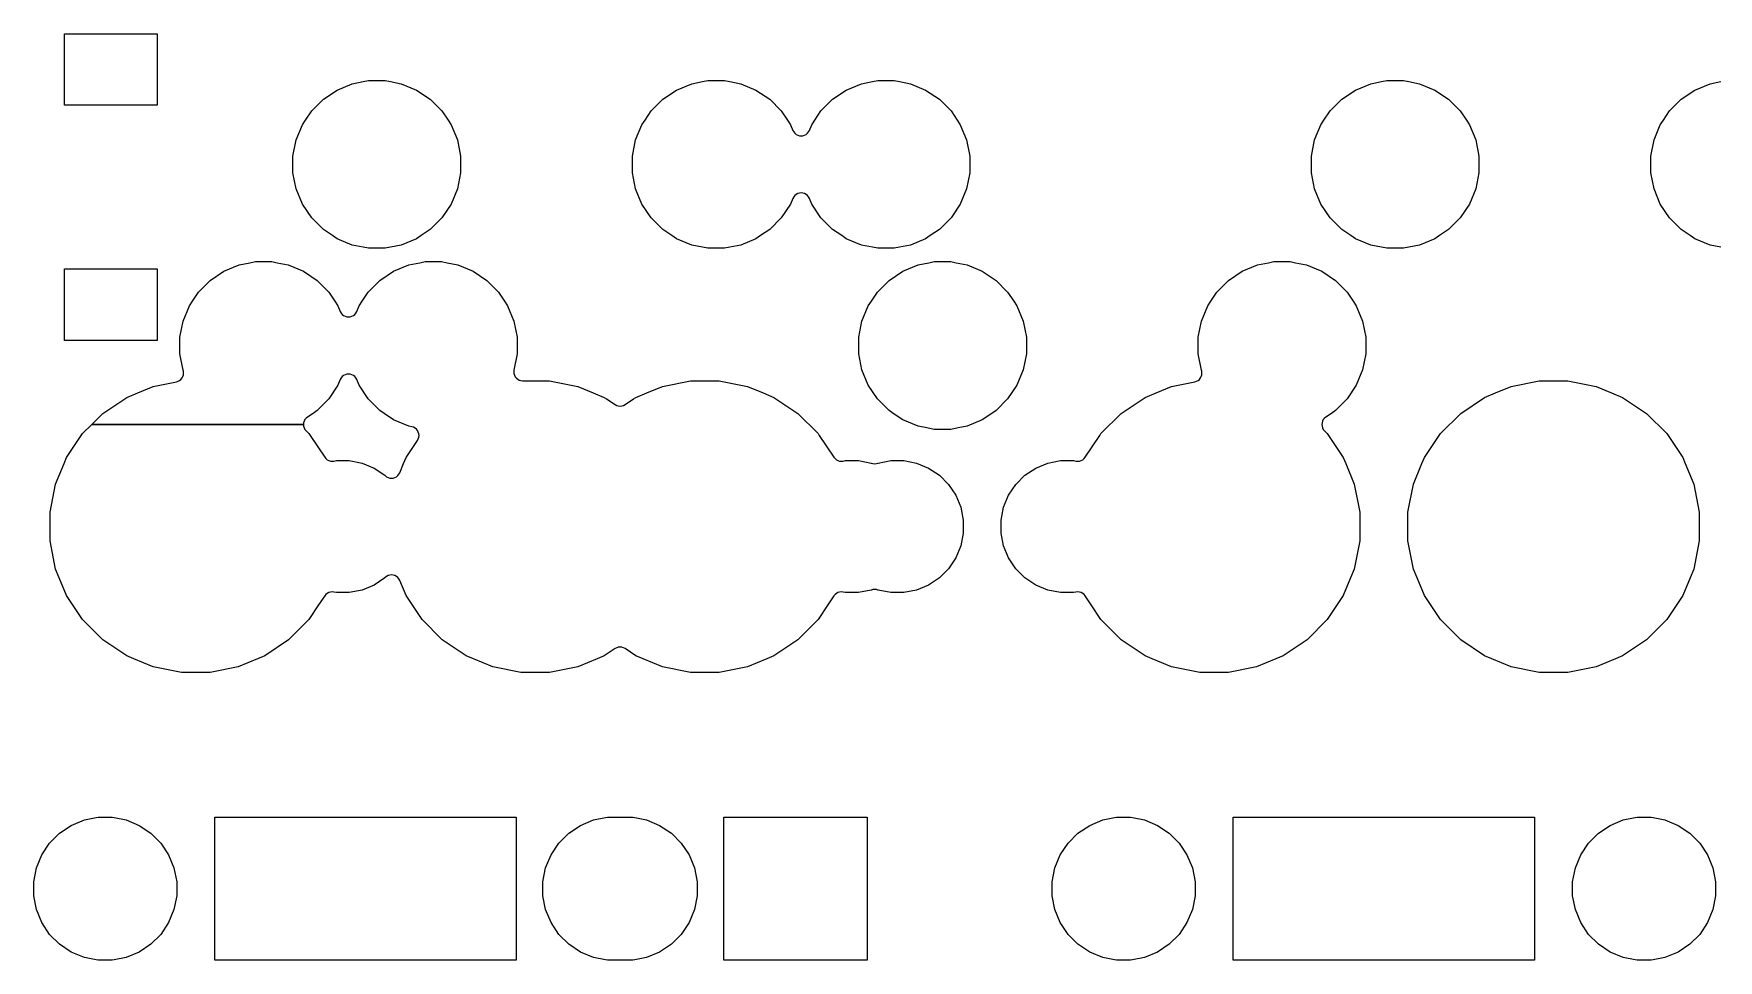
# Model space of a CAD drawing. Extents: x -9 to 373, y -109 to 9.
# Drawn here: x 288.24 to 311.87, y -106.1 to -93.1 of the extents above; entities that cross this region are included whole.
import ezdxf

# ---------------------------------------------------------------- set-up
doc = ezdxf.new("R2010")
doc.units = 0
doc.layers.add('BLACK', color=7, linetype='CONTINUOUS')

msp = doc.modelspace()

# ---------------------------------------------------------------- linework, layer by layer
at = {"layer": 'BLACK', "linetype": 'CONTINUOUS'}
for p, q in [((288.671, -94.101), (288.671, -93.099)), ((288.671, -93.099), (289.973, -93.099)), ((289.973, -93.099), (289.973, -94.101)), ((292.495, -93.8903), (292.709, -93.8017)), ((292.709, -93.8017), (292.861, -93.7716)), ((292.861, -93.7716), (292.937, -93.7565)), ((292.937, -93.7565), (293.168, -93.7565)), ((293.168, -93.7565), (293.244, -93.7716)), ((293.244, -93.7716), (293.396, -93.8017)), ((293.396, -93.8017), (293.61, -93.8903)), ((297.258, -93.8903), (297.472, -93.8017)), ((297.472, -93.8017), (297.623, -93.7716)), ((297.623, -93.7716), (297.699, -93.7565)), ((297.699, -93.7565), (297.931, -93.7565)), ((297.931, -93.7565), (298.007, -93.7716)), ((298.007, -93.7716), (298.158, -93.8017)), ((298.158, -93.8017), (298.372, -93.8903)), ((299.639, -93.8903), (299.853, -93.8017)), ((299.853, -93.8017), (300.005, -93.7716)), ((300.005, -93.7716), (300.08, -93.7565)), ((300.08, -93.7565), (300.312, -93.7565)), ((300.312, -93.7565), (300.388, -93.7716)), ((300.388, -93.7716), (300.539, -93.8017)), ((300.539, -93.8017), (300.753, -93.8903)), ((306.783, -93.8903), (306.997, -93.8017)), ((306.997, -93.8017), (307.148, -93.7716)), ((307.148, -93.7716), (307.224, -93.7565)), ((307.224, -93.7565), (307.456, -93.7565)), ((307.456, -93.7565), (307.532, -93.7716)), ((307.532, -93.7716), (307.683, -93.8017)), ((307.683, -93.8017), (307.897, -93.8903)), ((311.545, -93.8903), (311.759, -93.8017)), ((311.759, -93.8017), (311.911, -93.7716)), ((292.139, -94.1828), (292.303, -94.019)), ((292.303, -94.019), (292.495, -93.8903)), ((292.495, -93.8903), (292.495, -93.8903)), ((293.61, -93.8903), (293.61, -93.8903)), ((293.61, -93.8903), (293.802, -94.019)), ((293.802, -94.019), (293.966, -94.1828)), ((296.902, -94.1828), (297.065, -94.019)), ((297.065, -94.019), (297.258, -93.8903)), ((297.258, -93.8903), (297.258, -93.8903)), ((298.372, -93.8903), (298.372, -93.8903)), ((298.372, -93.8903), (298.565, -94.019)), ((298.565, -94.019), (298.728, -94.1828)), ((299.283, -94.1828), (299.447, -94.019)), ((299.447, -94.019), (299.639, -93.8903)), ((299.639, -93.8903), (299.639, -93.8903)), ((300.753, -93.8903), (300.753, -93.8903)), ((300.753, -93.8903), (300.946, -94.019)), ((300.946, -94.019), (301.11, -94.1828)), ((306.427, -94.1828), (306.59, -94.019)), ((306.59, -94.019), (306.783, -93.8903)), ((306.783, -93.8903), (306.783, -93.8903)), ((307.897, -93.8903), (307.897, -93.8903)), ((307.897, -93.8903), (308.09, -94.019)), ((308.09, -94.019), (308.253, -94.1828)), ((311.189, -94.1828), (311.353, -94.019)), ((311.353, -94.019), (311.545, -93.8903)), ((311.545, -93.8903), (311.545, -93.8903)), ((289.973, -94.101), (288.671, -94.101)), ((292.053, -94.3113), (292.139, -94.1828)), ((293.966, -94.1828), (294.052, -94.3113)), ((296.816, -94.3113), (296.902, -94.1828)), ((298.728, -94.1828), (298.814, -94.3113)), ((299.197, -94.3113), (299.283, -94.1828)), ((301.11, -94.1828), (301.196, -94.3113)), ((306.341, -94.3113), (306.427, -94.1828)), ((308.253, -94.1828), (308.339, -94.3113)), ((311.103, -94.3113), (311.189, -94.1828)), ((291.922, -94.5895), (292.01, -94.3755)), ((292.01, -94.3755), (292.053, -94.3113)), ((294.052, -94.3113), (294.095, -94.3755)), ((294.095, -94.3755), (294.183, -94.5895)), ((296.684, -94.5895), (296.773, -94.3755)), ((296.773, -94.3755), (296.816, -94.3113)), ((298.814, -94.3113), (298.857, -94.3755)), ((298.857, -94.3755), (298.89, -94.4551)), ((298.89, -94.4551), (298.902, -94.4767)), ((298.902, -94.4767), (298.917, -94.4956)), ((298.917, -94.4956), (298.936, -94.5112)), ((298.936, -94.5112), (298.958, -94.5227)), ((298.958, -94.5227), (298.981, -94.5298)), ((298.981, -94.5298), (299.006, -94.5322)), ((299.006, -94.5322), (299.03, -94.5298)), ((299.03, -94.5298), (299.053, -94.5227)), ((299.053, -94.5227), (299.075, -94.5112)), ((299.075, -94.5112), (299.094, -94.4956)), ((299.094, -94.4956), (299.11, -94.4767)), ((299.11, -94.4767), (299.121, -94.4551)), ((299.121, -94.4551), (299.154, -94.3755)), ((299.154, -94.3755), (299.197, -94.3113)), ((301.196, -94.3113), (301.238, -94.3755)), ((301.238, -94.3755), (301.327, -94.5895)), ((306.209, -94.5895), (306.298, -94.3755)), ((306.298, -94.3755), (306.341, -94.3113)), ((308.339, -94.3113), (308.382, -94.3755)), ((308.382, -94.3755), (308.471, -94.5895)), ((310.972, -94.5895), (311.06, -94.3755)), ((311.06, -94.3755), (311.103, -94.3113)), ((291.876, -94.8167), (291.922, -94.5895)), ((294.183, -94.5895), (294.228, -94.8167)), ((296.639, -94.8167), (296.684, -94.5895)), ((301.327, -94.5895), (301.372, -94.8167)), ((306.164, -94.8167), (306.209, -94.5895)), ((308.471, -94.5895), (308.516, -94.8167)), ((310.926, -94.8167), (310.972, -94.5895)), ((291.876, -95.0483), (291.876, -94.8167)), ((294.228, -94.8167), (294.228, -95.0483)), ((296.639, -95.0483), (296.639, -94.8167)), ((301.372, -94.8167), (301.372, -95.0483)), ((306.164, -95.0483), (306.164, -94.8167)), ((308.516, -94.8167), (308.516, -95.0483)), ((310.926, -95.0483), (310.926, -94.8167)), ((291.922, -95.2755), (291.876, -95.0483)), ((294.228, -95.0483), (294.183, -95.2755)), ((296.684, -95.2755), (296.639, -95.0483)), ((301.372, -95.0483), (301.327, -95.2755)), ((306.209, -95.2755), (306.164, -95.0483)), ((308.516, -95.0483), (308.471, -95.2755)), ((310.972, -95.2755), (310.926, -95.0483)), ((292.01, -95.4895), (291.922, -95.2755)), ((294.183, -95.2755), (294.095, -95.4895)), ((296.773, -95.4895), (296.684, -95.2755)), ((298.89, -95.4099), (298.857, -95.4895)), ((298.902, -95.3883), (298.89, -95.4099)), ((298.917, -95.3694), (298.902, -95.3883)), ((298.936, -95.3538), (298.917, -95.3694)), ((298.958, -95.3423), (298.936, -95.3538)), ((298.981, -95.3352), (298.958, -95.3423)), ((299.006, -95.3328), (298.981, -95.3352)), ((299.03, -95.3352), (299.006, -95.3328)), ((299.053, -95.3423), (299.03, -95.3352)), ((299.075, -95.3538), (299.053, -95.3423)), ((299.094, -95.3694), (299.075, -95.3538)), ((299.11, -95.3883), (299.094, -95.3694)), ((299.121, -95.4099), (299.11, -95.3883)), ((299.154, -95.4895), (299.121, -95.4099)), ((301.327, -95.2755), (301.238, -95.4895)), ((306.298, -95.4895), (306.209, -95.2755)), ((308.471, -95.2755), (308.382, -95.4895)), ((311.06, -95.4895), (310.972, -95.2755)), ((292.139, -95.6822), (292.01, -95.4895)), ((292.01, -95.4895), (292.01, -95.4895)), ((292.303, -95.846), (292.139, -95.6822)), ((293.966, -95.6822), (293.802, -95.846)), ((294.095, -95.4895), (293.966, -95.6822)), ((294.095, -95.4895), (294.095, -95.4895)), ((296.902, -95.6822), (296.773, -95.4895)), ((296.773, -95.4895), (296.773, -95.4895)), ((297.065, -95.846), (296.902, -95.6822)), ((298.728, -95.6822), (298.565, -95.846)), ((298.857, -95.4895), (298.728, -95.6822)), ((298.857, -95.4895), (298.857, -95.4895)), ((299.283, -95.6822), (299.154, -95.4895)), ((299.154, -95.4895), (299.154, -95.4895)), ((299.447, -95.846), (299.283, -95.6822)), ((301.11, -95.6822), (300.946, -95.846)), ((301.238, -95.4895), (301.11, -95.6822)), ((301.238, -95.4895), (301.238, -95.4895)), ((306.427, -95.6822), (306.298, -95.4895)), ((306.298, -95.4895), (306.298, -95.4895)), ((306.59, -95.846), (306.427, -95.6822)), ((308.253, -95.6822), (308.09, -95.846)), ((308.382, -95.4895), (308.253, -95.6822)), ((308.382, -95.4895), (308.382, -95.4895)), ((311.189, -95.6822), (311.06, -95.4895)), ((311.06, -95.4895), (311.06, -95.4895)), ((311.353, -95.846), (311.189, -95.6822)), ((292.431, -95.9318), (292.303, -95.846)), ((292.495, -95.9747), (292.431, -95.9318)), ((293.674, -95.9318), (293.61, -95.9747)), ((293.802, -95.846), (293.674, -95.9318)), ((297.194, -95.9318), (297.065, -95.846)), ((297.258, -95.9747), (297.194, -95.9318)), ((298.436, -95.9318), (298.372, -95.9747)), ((298.565, -95.846), (298.436, -95.9318)), ((299.575, -95.9318), (299.447, -95.846)), ((299.639, -95.9747), (299.575, -95.9318)), ((300.817, -95.9318), (300.753, -95.9747)), ((300.946, -95.846), (300.817, -95.9318)), ((306.719, -95.9318), (306.59, -95.846)), ((306.783, -95.9747), (306.719, -95.9318)), ((307.961, -95.9318), (307.897, -95.9747)), ((308.09, -95.846), (307.961, -95.9318)), ((311.481, -95.9318), (311.353, -95.846)), ((311.545, -95.9747), (311.481, -95.9318)), ((292.709, -96.0633), (292.495, -95.9747)), ((292.861, -96.0934), (292.709, -96.0633)), ((292.937, -96.1085), (292.861, -96.0934)), ((293.168, -96.1085), (292.937, -96.1085)), ((293.244, -96.0934), (293.168, -96.1085)), ((293.396, -96.0633), (293.244, -96.0934)), ((293.61, -95.9747), (293.396, -96.0633)), ((297.472, -96.0633), (297.258, -95.9747)), ((297.623, -96.0934), (297.472, -96.0633)), ((297.699, -96.1085), (297.623, -96.0934)), ((297.931, -96.1085), (297.699, -96.1085)), ((298.007, -96.0934), (297.931, -96.1085)), ((298.158, -96.0633), (298.007, -96.0934)), ((298.372, -95.9747), (298.158, -96.0633)), ((299.853, -96.0633), (299.639, -95.9747)), ((300.005, -96.0934), (299.853, -96.0633)), ((300.08, -96.1085), (300.005, -96.0934)), ((300.312, -96.1085), (300.08, -96.1085)), ((300.388, -96.0934), (300.312, -96.1085)), ((300.539, -96.0633), (300.388, -96.0934)), ((300.753, -95.9747), (300.539, -96.0633)), ((306.997, -96.0633), (306.783, -95.9747)), ((307.148, -96.0934), (306.997, -96.0633)), ((307.224, -96.1085), (307.148, -96.0934)), ((307.456, -96.1085), (307.224, -96.1085)), ((307.532, -96.0934), (307.456, -96.1085)), ((307.683, -96.0633), (307.532, -96.0934)), ((307.897, -95.9747), (307.683, -96.0633)), ((311.759, -96.0633), (311.545, -95.9747)), ((311.911, -96.0934), (311.759, -96.0633)), ((288.671, -97.401), (288.671, -96.399)), ((288.671, -96.399), (289.973, -96.399)), ((289.973, -96.399), (289.973, -97.401)), ((290.908, -96.4303), (291.122, -96.3417)), ((291.122, -96.3417), (291.273, -96.3116)), ((291.273, -96.3116), (291.349, -96.2965)), ((291.349, -96.2965), (291.581, -96.2965)), ((291.581, -96.2965), (291.657, -96.3116)), ((291.657, -96.3116), (291.808, -96.3417)), ((291.808, -96.3417), (292.022, -96.4303)), ((293.289, -96.4303), (293.503, -96.3417)), ((293.503, -96.3417), (293.655, -96.3116)), ((293.655, -96.3116), (293.73, -96.2965)), ((293.73, -96.2965), (293.962, -96.2965)), ((293.962, -96.2965), (294.038, -96.3116)), ((294.038, -96.3116), (294.189, -96.3417)), ((294.189, -96.3417), (294.403, -96.4303)), ((300.433, -96.4303), (300.647, -96.3417)), ((300.647, -96.3417), (300.798, -96.3116)), ((300.798, -96.3116), (300.874, -96.2965)), ((300.874, -96.2965), (301.106, -96.2965)), ((301.106, -96.2965), (301.182, -96.3116)), ((301.182, -96.3116), (301.333, -96.3417)), ((301.333, -96.3417), (301.547, -96.4303)), ((305.195, -96.4303), (305.409, -96.3417)), ((305.409, -96.3417), (305.561, -96.3116)), ((305.561, -96.3116), (305.637, -96.2965)), ((305.637, -96.2965), (305.868, -96.2965)), ((305.868, -96.2965), (305.944, -96.3116)), ((305.944, -96.3116), (306.096, -96.3417)), ((306.096, -96.3417), (306.31, -96.4303)), ((290.552, -96.7228), (290.715, -96.559)), ((290.715, -96.559), (290.908, -96.4303)), ((290.908, -96.4303), (290.908, -96.4303)), ((292.022, -96.4303), (292.022, -96.4303)), ((292.022, -96.4303), (292.215, -96.559)), ((292.215, -96.559), (292.378, -96.7228)), ((292.933, -96.7228), (293.097, -96.559)), ((293.097, -96.559), (293.289, -96.4303)), ((293.289, -96.4303), (293.289, -96.4303)), ((294.403, -96.4303), (294.403, -96.4303)), ((294.403, -96.4303), (294.596, -96.559)), ((294.596, -96.559), (294.76, -96.7228)), ((300.077, -96.7228), (300.24, -96.559)), ((300.24, -96.559), (300.433, -96.4303)), ((300.433, -96.4303), (300.433, -96.4303)), ((301.547, -96.4303), (301.547, -96.4303)), ((301.547, -96.4303), (301.74, -96.559)), ((301.74, -96.559), (301.903, -96.7228)), ((304.839, -96.7228), (305.003, -96.559)), ((305.003, -96.559), (305.195, -96.4303)), ((305.195, -96.4303), (305.195, -96.4303)), ((306.31, -96.4303), (306.31, -96.4303)), ((306.31, -96.4303), (306.502, -96.559)), ((306.502, -96.559), (306.666, -96.7228)), ((290.423, -96.9155), (290.466, -96.8513)), ((290.466, -96.8513), (290.552, -96.7228)), ((292.378, -96.7228), (292.464, -96.8513)), ((292.464, -96.8513), (292.507, -96.9155)), ((292.804, -96.9155), (292.847, -96.8513)), ((292.847, -96.8513), (292.933, -96.7228)), ((294.76, -96.7228), (294.846, -96.8513)), ((294.846, -96.8513), (294.888, -96.9155)), ((299.948, -96.9155), (299.991, -96.8513)), ((299.991, -96.8513), (300.077, -96.7228)), ((301.903, -96.7228), (301.989, -96.8513)), ((301.989, -96.8513), (302.032, -96.9155)), ((304.71, -96.9155), (304.753, -96.8513)), ((304.753, -96.8513), (304.839, -96.7228)), ((306.666, -96.7228), (306.752, -96.8513)), ((306.752, -96.8513), (306.795, -96.9155)), ((290.289, -97.3567), (290.334, -97.1295)), ((290.334, -97.1295), (290.423, -96.9155)), ((290.334, -97.1295), (290.334, -97.1295)), ((292.507, -96.9155), (292.54, -96.9951)), ((292.54, -96.9951), (292.552, -97.0167)), ((292.552, -97.0167), (292.567, -97.0356)), ((292.567, -97.0356), (292.586, -97.0512)), ((292.586, -97.0512), (292.608, -97.0627)), ((292.608, -97.0627), (292.631, -97.0698)), ((292.631, -97.0698), (292.656, -97.0722)), ((292.656, -97.0722), (292.68, -97.0698)), ((292.68, -97.0698), (292.703, -97.0627)), ((292.703, -97.0627), (292.725, -97.0512)), ((292.725, -97.0512), (292.744, -97.0356)), ((292.744, -97.0356), (292.76, -97.0167)), ((292.76, -97.0167), (292.771, -96.9951)), ((292.771, -96.9951), (292.804, -96.9155)), ((294.888, -96.9155), (294.977, -97.1295)), ((294.977, -97.1295), (294.977, -97.1295)), ((294.977, -97.1295), (295.022, -97.3567)), ((299.814, -97.3567), (299.859, -97.1295)), ((299.859, -97.1295), (299.948, -96.9155)), ((302.032, -96.9155), (302.121, -97.1295)), ((302.121, -97.1295), (302.166, -97.3567)), ((304.577, -97.3567), (304.622, -97.1295)), ((304.622, -97.1295), (304.71, -96.9155)), ((304.622, -97.1295), (304.622, -97.1295)), ((306.795, -96.9155), (306.883, -97.1295)), ((306.883, -97.1295), (306.928, -97.3567)), ((290.289, -97.5883), (290.289, -97.3567)), ((295.022, -97.3567), (295.022, -97.5883)), ((299.814, -97.5883), (299.814, -97.3567)), ((302.166, -97.3567), (302.166, -97.5883)), ((304.577, -97.5883), (304.577, -97.3567)), ((306.928, -97.3567), (306.928, -97.5883)), ((289.973, -97.401), (288.671, -97.401)), ((290.335, -97.8203), (290.289, -97.5883)), ((295.022, -97.5883), (294.977, -97.8182)), ((299.859, -97.8155), (299.814, -97.5883)), ((302.166, -97.5883), (302.121, -97.8155)), ((304.623, -97.8203), (304.577, -97.5883)), ((306.928, -97.5883), (306.883, -97.8155)), ((290.339, -97.8345), (290.335, -97.8203)), ((290.342, -97.8589), (290.339, -97.8345)), ((294.977, -97.8182), (294.974, -97.8426)), ((294.974, -97.8426), (294.977, -97.867)), ((299.948, -98.0295), (299.859, -97.8155)), ((302.121, -97.8155), (302.032, -98.0295)), ((304.627, -97.8345), (304.623, -97.8203)), ((304.629, -97.8589), (304.627, -97.8345)), ((306.883, -97.8155), (306.795, -98.0295)), ((289.698, -98.1365), (289.916, -98.0462)), ((289.916, -98.0462), (290.241, -97.9815)), ((290.241, -97.9815), (290.265, -97.9744)), ((290.265, -97.9744), (290.286, -97.9628)), ((290.286, -97.9628), (290.305, -97.9473)), ((290.305, -97.9473), (290.321, -97.9283)), ((290.321, -97.9283), (290.332, -97.9067)), ((290.332, -97.9067), (290.339, -97.8833)), ((290.339, -97.8833), (290.342, -97.8589)), ((292.507, -98.0295), (292.378, -98.2222)), ((292.54, -97.9499), (292.507, -98.0295)), ((292.507, -98.0295), (292.507, -98.0295)), ((292.552, -97.9283), (292.54, -97.9499)), ((292.567, -97.9094), (292.552, -97.9283)), ((292.586, -97.8938), (292.567, -97.9094)), ((292.608, -97.8823), (292.586, -97.8938)), ((292.631, -97.8752), (292.608, -97.8823)), ((292.656, -97.8728), (292.631, -97.8752)), ((292.68, -97.8752), (292.656, -97.8728)), ((292.703, -97.8823), (292.68, -97.8752)), ((292.725, -97.8938), (292.703, -97.8823)), ((292.744, -97.9094), (292.725, -97.8938)), ((292.76, -97.9283), (292.744, -97.9094)), ((292.771, -97.9499), (292.76, -97.9283)), ((292.804, -98.0295), (292.771, -97.9499)), ((292.933, -98.2222), (292.804, -98.0295)), ((292.804, -98.0295), (292.804, -98.0295)), ((294.977, -97.867), (294.984, -97.8904)), ((294.984, -97.8904), (294.995, -97.912)), ((294.995, -97.912), (295.011, -97.931)), ((295.011, -97.931), (295.03, -97.9465)), ((295.03, -97.9465), (295.051, -97.9581)), ((295.051, -97.9581), (295.075, -97.9652)), ((295.075, -97.9652), (295.099, -97.9676)), ((295.099, -97.9676), (295.476, -97.9676)), ((295.476, -97.9676), (295.871, -98.0462)), ((295.871, -98.0462), (296.089, -98.1365)), ((296.842, -98.1365), (297.06, -98.0462)), ((297.06, -98.0462), (297.455, -97.9676)), ((297.455, -97.9676), (297.858, -97.9676)), ((297.858, -97.9676), (298.253, -98.0462)), ((298.253, -98.0462), (298.471, -98.1365)), ((300.077, -98.2222), (299.948, -98.0295)), ((299.948, -98.0295), (299.948, -98.0295)), ((302.032, -98.0295), (301.903, -98.2222)), ((302.032, -98.0295), (302.032, -98.0295)), ((303.986, -98.1365), (304.204, -98.0462)), ((304.204, -98.0462), (304.529, -97.9815)), ((304.529, -97.9815), (304.552, -97.9744)), ((304.552, -97.9744), (304.574, -97.9628)), ((304.574, -97.9628), (304.593, -97.9473)), ((304.593, -97.9473), (304.608, -97.9283)), ((304.608, -97.9283), (304.62, -97.9067)), ((304.62, -97.9067), (304.627, -97.8833)), ((304.627, -97.8833), (304.629, -97.8589)), ((306.795, -98.0295), (306.666, -98.2222)), ((306.795, -98.0295), (306.795, -98.0295)), ((308.748, -98.1365), (308.966, -98.0462)), ((308.966, -98.0462), (309.361, -97.9676)), ((309.361, -97.9676), (309.764, -97.9676)), ((309.764, -97.9676), (310.159, -98.0462)), ((310.159, -98.0462), (310.377, -98.1365)), ((289.209, -98.4241), (289.544, -98.2003)), ((289.544, -98.2003), (289.698, -98.1365)), ((292.378, -98.2222), (292.215, -98.386)), ((293.097, -98.386), (292.933, -98.2222)), ((296.089, -98.1365), (296.244, -98.2003)), ((296.244, -98.2003), (296.276, -98.2222)), ((296.276, -98.2222), (296.396, -98.3023)), ((296.396, -98.3023), (296.418, -98.3138)), ((296.418, -98.3138), (296.441, -98.3209)), ((296.49, -98.3209), (296.513, -98.3138)), ((296.513, -98.3138), (296.535, -98.3023)), ((296.535, -98.3023), (296.655, -98.2222)), ((296.655, -98.2222), (296.688, -98.2003)), ((296.688, -98.2003), (296.842, -98.1365)), ((298.471, -98.1365), (298.625, -98.2003)), ((298.625, -98.2003), (298.96, -98.4241)), ((300.24, -98.386), (300.077, -98.2222)), ((301.903, -98.2222), (301.74, -98.386)), ((303.496, -98.4241), (303.831, -98.2003)), ((303.831, -98.2003), (303.986, -98.1365)), ((306.666, -98.2222), (306.502, -98.386)), ((308.259, -98.4241), (308.594, -98.2003)), ((308.594, -98.2003), (308.748, -98.1365)), ((310.377, -98.1365), (310.531, -98.2003)), ((310.531, -98.2003), (310.866, -98.4241)), ((289.053, -98.5802), (289.209, -98.4241)), ((292.026, -98.5558), (292.024, -98.5802)), ((292.033, -98.5324), (292.026, -98.5558)), ((292.045, -98.5108), (292.033, -98.5324)), ((292.061, -98.4918), (292.045, -98.5108)), ((292.079, -98.4763), (292.061, -98.4918)), ((292.158, -98.4241), (292.079, -98.4763)), ((292.215, -98.386), (292.158, -98.4241)), ((293.154, -98.4241), (293.097, -98.386)), ((293.289, -98.5147), (293.154, -98.4241)), ((293.503, -98.6033), (293.289, -98.5147)), ((296.441, -98.3209), (296.466, -98.3233)), ((296.466, -98.3233), (296.49, -98.3209)), ((298.96, -98.4241), (299.245, -98.709)), ((300.297, -98.4241), (300.24, -98.386)), ((300.433, -98.5147), (300.297, -98.4241)), ((300.647, -98.6033), (300.433, -98.5147)), ((301.547, -98.5147), (301.333, -98.6033)), ((301.683, -98.4241), (301.547, -98.5147)), ((301.74, -98.386), (301.683, -98.4241)), ((303.212, -98.709), (303.496, -98.4241)), ((306.314, -98.5558), (306.311, -98.5802)), ((306.321, -98.5324), (306.314, -98.5558)), ((306.332, -98.5108), (306.321, -98.5324)), ((306.348, -98.4918), (306.332, -98.5108)), ((306.367, -98.4763), (306.348, -98.4918)), ((306.445, -98.4241), (306.367, -98.4763)), ((306.502, -98.386), (306.445, -98.4241)), ((307.974, -98.709), (308.259, -98.4241)), ((310.866, -98.4241), (311.151, -98.709)), ((288.7, -99.0439), (288.924, -98.709)), ((288.924, -98.709), (289.053, -98.5802)), ((289.053, -98.5802), (292.024, -98.5802)), ((292.024, -98.5802), (289.053, -98.5802)), ((292.024, -98.5802), (292.026, -98.6046)), ((292.026, -98.6046), (292.033, -98.6281)), ((292.033, -98.6281), (292.045, -98.6497)), ((292.045, -98.6497), (292.061, -98.6686)), ((292.061, -98.6686), (292.101, -98.709)), ((292.101, -98.709), (292.118, -98.734)), ((292.118, -98.734), (292.322, -99.0402)), ((293.544, -98.6114), (293.503, -98.6033)), ((293.567, -98.6185), (293.544, -98.6114)), ((293.589, -98.6301), (293.567, -98.6185)), ((293.608, -98.6456), (293.589, -98.6301)), ((293.623, -98.6646), (293.608, -98.6456)), ((293.635, -98.6862), (293.623, -98.6646)), ((293.623, -98.8034), (293.635, -98.7818)), ((293.642, -98.7096), (293.635, -98.6862)), ((293.635, -98.7818), (293.642, -98.7584)), ((293.645, -98.734), (293.642, -98.7096)), ((293.642, -98.7584), (293.645, -98.734)), ((299.245, -98.709), (299.261, -98.734)), ((299.261, -98.734), (299.466, -99.0402)), ((300.771, -98.6281), (300.647, -98.6033)), ((300.874, -98.6485), (300.771, -98.6281)), ((301.106, -98.6485), (300.874, -98.6485)), ((301.209, -98.6281), (301.106, -98.6485)), ((301.333, -98.6033), (301.209, -98.6281)), ((302.99, -99.0402), (303.195, -98.734)), ((303.195, -98.734), (303.212, -98.709)), ((306.311, -98.5802), (306.314, -98.6046)), ((306.314, -98.6046), (306.321, -98.6281)), ((306.321, -98.6281), (306.332, -98.6497)), ((306.332, -98.6497), (306.348, -98.6686)), ((306.348, -98.6686), (306.388, -98.709)), ((306.388, -98.709), (306.612, -99.0439)), ((307.75, -99.0439), (307.974, -98.709)), ((311.151, -98.709), (311.375, -99.0439)), ((293.463, -99.0439), (293.623, -98.8034)), ((288.546, -99.416), (288.665, -99.129)), ((288.665, -99.129), (288.7, -99.0439)), ((292.322, -99.0402), (292.338, -99.0592)), ((292.338, -99.0592), (292.357, -99.0747)), ((292.357, -99.0747), (292.378, -99.0863)), ((292.378, -99.0863), (292.402, -99.0934)), ((292.402, -99.0934), (292.426, -99.0958)), ((292.426, -99.0958), (292.451, -99.0934)), ((292.451, -99.0934), (292.485, -99.0865)), ((292.485, -99.0865), (292.667, -99.0865)), ((292.667, -99.0865), (292.846, -99.1221)), ((292.846, -99.1221), (293.015, -99.1919)), ((293.015, -99.1919), (293.167, -99.2932)), ((293.363, -99.2785), (293.375, -99.2569)), ((293.375, -99.2569), (293.428, -99.129)), ((293.428, -99.129), (293.463, -99.0439)), ((299.466, -99.0402), (299.482, -99.0592)), ((299.482, -99.0592), (299.5, -99.0747)), ((299.5, -99.0747), (299.522, -99.0863)), ((299.522, -99.0863), (299.546, -99.0934)), ((299.546, -99.0934), (299.57, -99.0958)), ((299.57, -99.0958), (299.594, -99.0934)), ((299.594, -99.0934), (299.629, -99.0865)), ((299.629, -99.0865), (299.811, -99.0865)), ((299.811, -99.0865), (299.99, -99.1221)), ((299.99, -99.1221), (299.99, -99.1221)), ((299.99, -99.1221), (299.991, -99.1222)), ((299.991, -99.1222), (300.013, -99.129)), ((300.013, -99.129), (300.038, -99.1314)), ((300.038, -99.1314), (300.062, -99.129)), ((300.062, -99.129), (300.084, -99.1222)), ((300.084, -99.1222), (300.085, -99.1221)), ((300.085, -99.1221), (300.264, -99.0865)), ((300.085, -99.1221), (300.085, -99.1221)), ((300.264, -99.0865), (300.446, -99.0865)), ((300.446, -99.0865), (300.625, -99.1221)), ((300.625, -99.1221), (300.794, -99.1919)), ((300.794, -99.1919), (300.945, -99.2932)), ((302.146, -99.2932), (302.298, -99.1919)), ((302.298, -99.1919), (302.466, -99.1221)), ((302.466, -99.1221), (302.645, -99.0865)), ((302.645, -99.0865), (302.827, -99.0865)), ((302.827, -99.0865), (302.862, -99.0934)), ((302.862, -99.0934), (302.886, -99.0958)), ((302.886, -99.0958), (302.911, -99.0934)), ((302.911, -99.0934), (302.934, -99.0863)), ((302.934, -99.0863), (302.956, -99.0747)), ((302.956, -99.0747), (302.975, -99.0592)), ((302.975, -99.0592), (302.99, -99.0402)), ((306.612, -99.0439), (306.647, -99.129)), ((306.647, -99.129), (306.766, -99.416)), ((307.596, -99.416), (307.715, -99.129)), ((307.715, -99.129), (307.75, -99.0439)), ((311.375, -99.0439), (311.41, -99.129)), ((311.41, -99.129), (311.529, -99.416)), ((288.468, -99.8111), (288.546, -99.416)), ((293.167, -99.2932), (293.171, -99.2974)), ((293.171, -99.2974), (293.19, -99.313)), ((293.19, -99.313), (293.211, -99.3245)), ((293.211, -99.3245), (293.235, -99.3316)), ((293.235, -99.3316), (293.259, -99.334)), ((293.259, -99.334), (293.284, -99.3316)), ((293.284, -99.3316), (293.307, -99.3245)), ((293.307, -99.3245), (293.329, -99.313)), ((293.329, -99.313), (293.348, -99.2974)), ((293.348, -99.2974), (293.363, -99.2785)), ((300.945, -99.2932), (301.074, -99.4222)), ((301.074, -99.4222), (301.176, -99.5739)), ((301.916, -99.5739), (302.017, -99.4222)), ((302.017, -99.4222), (302.146, -99.2932)), ((306.766, -99.416), (306.845, -99.8111)), ((307.518, -99.8111), (307.596, -99.416)), ((311.529, -99.416), (311.607, -99.8111)), ((301.176, -99.5739), (301.245, -99.7424)), ((301.846, -99.7424), (301.916, -99.5739)), ((288.468, -100.214), (288.468, -99.8111)), ((301.245, -99.7424), (301.281, -99.9213)), ((301.281, -99.9213), (301.281, -100.104)), ((301.81, -99.9213), (301.846, -99.7424)), ((301.81, -100.104), (301.81, -99.9213)), ((306.845, -99.8111), (306.845, -100.214)), ((307.518, -100.214), (307.518, -99.8111)), ((311.607, -99.8111), (311.607, -100.214)), ((301.281, -100.104), (301.245, -100.283)), ((301.846, -100.283), (301.81, -100.104)), ((288.546, -100.609), (288.468, -100.214)), ((301.245, -100.283), (301.176, -100.451)), ((301.916, -100.451), (301.846, -100.283)), ((306.845, -100.214), (306.766, -100.609)), ((307.596, -100.609), (307.518, -100.214)), ((311.607, -100.214), (311.529, -100.609)), ((288.597, -100.732), (288.546, -100.609)), ((301.074, -100.603), (300.945, -100.732)), ((301.176, -100.451), (301.074, -100.603)), ((302.017, -100.603), (301.916, -100.451)), ((302.146, -100.732), (302.017, -100.603)), ((306.766, -100.609), (306.715, -100.732)), ((307.647, -100.732), (307.596, -100.609)), ((311.529, -100.609), (311.478, -100.732)), ((288.7, -100.981), (288.597, -100.732)), ((292.846, -100.903), (292.667, -100.938)), ((293.015, -100.833), (292.846, -100.903)), ((293.167, -100.732), (293.015, -100.833)), ((293.171, -100.728), (293.167, -100.732)), ((293.19, -100.712), (293.171, -100.728)), ((293.211, -100.7), (293.19, -100.712)), ((293.235, -100.693), (293.211, -100.7)), ((293.259, -100.691), (293.235, -100.693)), ((293.284, -100.693), (293.259, -100.691)), ((293.307, -100.7), (293.284, -100.693)), ((293.329, -100.712), (293.307, -100.7)), ((293.348, -100.728), (293.329, -100.712)), ((293.363, -100.747), (293.348, -100.728)), ((293.375, -100.768), (293.363, -100.747)), ((293.463, -100.981), (293.375, -100.768)), ((299.99, -100.903), (299.811, -100.938)), ((299.991, -100.903), (299.99, -100.903)), ((299.99, -100.903), (299.99, -100.903)), ((300.013, -100.896), (299.991, -100.903)), ((300.037, -100.894), (300.013, -100.896)), ((300.062, -100.896), (300.037, -100.894)), ((300.084, -100.903), (300.062, -100.896)), ((300.085, -100.903), (300.084, -100.903)), ((300.264, -100.938), (300.085, -100.903)), ((300.085, -100.903), (300.085, -100.903)), ((300.625, -100.903), (300.446, -100.938)), ((300.794, -100.833), (300.625, -100.903)), ((300.945, -100.732), (300.794, -100.833)), ((302.298, -100.833), (302.146, -100.732)), ((302.466, -100.903), (302.298, -100.833)), ((302.645, -100.938), (302.466, -100.903)), ((306.715, -100.732), (306.612, -100.981)), ((307.75, -100.981), (307.647, -100.732)), ((311.478, -100.732), (311.375, -100.981)), ((288.924, -101.316), (288.7, -100.981)), ((292.237, -101.112), (292.101, -101.316)), ((292.322, -100.985), (292.237, -101.112)), ((292.338, -100.966), (292.322, -100.985)), ((292.357, -100.95), (292.338, -100.966)), ((292.378, -100.939), (292.357, -100.95)), ((292.402, -100.932), (292.378, -100.939)), ((292.426, -100.929), (292.402, -100.932)), ((292.451, -100.932), (292.426, -100.929)), ((292.485, -100.938), (292.451, -100.932)), ((292.667, -100.938), (292.485, -100.938)), ((293.687, -101.316), (293.463, -100.981)), ((299.381, -101.112), (299.245, -101.316)), ((299.466, -100.985), (299.381, -101.112)), ((299.482, -100.966), (299.466, -100.985)), ((299.5, -100.95), (299.482, -100.966)), ((299.522, -100.939), (299.5, -100.95)), ((299.546, -100.932), (299.522, -100.939)), ((299.57, -100.929), (299.546, -100.932)), ((299.594, -100.932), (299.57, -100.929)), ((299.629, -100.938), (299.594, -100.932)), ((299.811, -100.938), (299.629, -100.938)), ((300.446, -100.938), (300.264, -100.938)), ((302.827, -100.938), (302.645, -100.938)), ((302.862, -100.932), (302.827, -100.938)), ((302.886, -100.929), (302.862, -100.932)), ((302.911, -100.932), (302.886, -100.929)), ((302.934, -100.939), (302.911, -100.932)), ((302.956, -100.95), (302.934, -100.939)), ((302.975, -100.966), (302.956, -100.95)), ((302.99, -100.985), (302.975, -100.966)), ((303.075, -101.112), (302.99, -100.985)), ((303.212, -101.316), (303.075, -101.112)), ((306.612, -100.981), (306.388, -101.316)), ((307.974, -101.316), (307.75, -100.981)), ((311.375, -100.981), (311.151, -101.316)), ((289.209, -101.601), (288.924, -101.316)), ((292.101, -101.316), (291.816, -101.601)), ((293.971, -101.601), (293.687, -101.316)), ((299.245, -101.316), (298.96, -101.601)), ((303.496, -101.601), (303.212, -101.316)), ((306.388, -101.316), (306.104, -101.601)), ((308.259, -101.601), (307.974, -101.316)), ((311.151, -101.316), (310.866, -101.601)), ((289.544, -101.825), (289.209, -101.601)), ((291.816, -101.601), (291.481, -101.825)), ((294.306, -101.825), (293.971, -101.601)), ((298.96, -101.601), (298.625, -101.825)), ((303.831, -101.825), (303.496, -101.601)), ((306.104, -101.601), (305.769, -101.825)), ((308.594, -101.825), (308.259, -101.601)), ((310.866, -101.601), (310.531, -101.825)), ((289.644, -101.866), (289.544, -101.825)), ((291.481, -101.825), (291.381, -101.866)), ((294.407, -101.866), (294.306, -101.825)), ((296.244, -101.825), (296.143, -101.866)), ((296.396, -101.723), (296.244, -101.825)), ((296.418, -101.711), (296.396, -101.723)), ((296.441, -101.704), (296.418, -101.711)), ((296.466, -101.702), (296.441, -101.704)), ((296.49, -101.704), (296.466, -101.702)), ((296.513, -101.711), (296.49, -101.704)), ((296.535, -101.723), (296.513, -101.711)), ((296.688, -101.825), (296.535, -101.723)), ((296.788, -101.866), (296.688, -101.825)), ((298.625, -101.825), (298.524, -101.866)), ((303.932, -101.866), (303.831, -101.825)), ((305.769, -101.825), (305.668, -101.866)), ((308.694, -101.866), (308.594, -101.825)), ((310.531, -101.825), (310.431, -101.866)), ((289.916, -101.979), (289.644, -101.866)), ((290.311, -102.057), (289.916, -101.979)), ((290.714, -102.057), (290.311, -102.057)), ((291.109, -101.979), (290.714, -102.057)), ((291.381, -101.866), (291.109, -101.979)), ((294.679, -101.979), (294.407, -101.866)), ((295.074, -102.057), (294.679, -101.979)), ((295.476, -102.057), (295.074, -102.057)), ((295.871, -101.979), (295.476, -102.057)), ((296.143, -101.866), (295.871, -101.979)), ((297.06, -101.979), (296.788, -101.866)), ((297.455, -102.057), (297.06, -101.979)), ((297.858, -102.057), (297.455, -102.057)), ((298.253, -101.979), (297.858, -102.057)), ((298.524, -101.866), (298.253, -101.979)), ((304.204, -101.979), (303.932, -101.866)), ((304.599, -102.057), (304.204, -101.979)), ((305.001, -102.057), (304.599, -102.057)), ((305.396, -101.979), (305.001, -102.057)), ((305.668, -101.866), (305.396, -101.979)), ((308.966, -101.979), (308.694, -101.866)), ((309.361, -102.057), (308.966, -101.979)), ((309.764, -102.057), (309.361, -102.057)), ((310.159, -101.979), (309.764, -102.057)), ((310.431, -101.866), (310.159, -101.979)), ((288.603, -104.313), (288.767, -104.203)), ((288.767, -104.203), (288.95, -104.128)), ((288.95, -104.128), (289.116, -104.094)), ((289.116, -104.094), (289.144, -104.089)), ((289.144, -104.089), (289.341, -104.089)), ((289.341, -104.089), (289.369, -104.094)), ((289.369, -104.094), (289.535, -104.128)), ((289.535, -104.128), (289.718, -104.203)), ((289.718, -104.203), (289.882, -104.313)), ((290.779, -106.096), (290.779, -104.089)), ((290.779, -104.089), (295.008, -104.089)), ((295.008, -104.089), (295.008, -106.096)), ((295.747, -104.313), (295.911, -104.203)), ((295.911, -104.203), (296.094, -104.128)), ((296.094, -104.128), (296.26, -104.094)), ((296.26, -104.094), (296.287, -104.089)), ((296.287, -104.089), (296.644, -104.089)), ((296.644, -104.089), (296.671, -104.094)), ((296.671, -104.094), (296.838, -104.128)), ((296.838, -104.128), (297.02, -104.203)), ((297.02, -104.203), (297.185, -104.313)), ((297.923, -106.096), (297.923, -104.089)), ((297.923, -104.089), (299.93, -104.089)), ((299.93, -104.089), (299.93, -106.096)), ((302.89, -104.313), (303.055, -104.203)), ((303.055, -104.203), (303.237, -104.128)), ((303.237, -104.128), (303.404, -104.094)), ((303.404, -104.094), (303.431, -104.089)), ((303.431, -104.089), (303.629, -104.089)), ((303.629, -104.089), (303.656, -104.094)), ((303.656, -104.094), (303.823, -104.128)), ((303.823, -104.128), (304.005, -104.203)), ((304.005, -104.203), (304.17, -104.313)), ((305.066, -106.096), (305.066, -104.089)), ((305.066, -104.089), (309.296, -104.089)), ((309.296, -104.089), (309.296, -106.096)), ((310.193, -104.313), (310.357, -104.203)), ((310.357, -104.203), (310.54, -104.128)), ((310.54, -104.128), (310.706, -104.094)), ((310.706, -104.094), (310.734, -104.089)), ((310.734, -104.089), (310.931, -104.089)), ((310.931, -104.089), (310.959, -104.094)), ((310.959, -104.094), (311.125, -104.128)), ((311.125, -104.128), (311.308, -104.203)), ((311.308, -104.203), (311.472, -104.313)), ((288.353, -104.617), (288.463, -104.453)), ((288.463, -104.453), (288.603, -104.313)), ((289.882, -104.313), (290.022, -104.453)), ((290.022, -104.453), (290.132, -104.617)), ((295.497, -104.617), (295.607, -104.453)), ((295.607, -104.453), (295.747, -104.313)), ((297.185, -104.313), (297.324, -104.453)), ((297.324, -104.453), (297.434, -104.617)), ((302.641, -104.617), (302.751, -104.453)), ((302.751, -104.453), (302.89, -104.313)), ((304.17, -104.313), (304.309, -104.453)), ((304.309, -104.453), (304.419, -104.617)), ((309.943, -104.617), (310.053, -104.453)), ((310.053, -104.453), (310.193, -104.313)), ((311.472, -104.313), (311.612, -104.453)), ((311.612, -104.453), (311.722, -104.617)), ((288.278, -104.8), (288.353, -104.617)), ((290.132, -104.617), (290.207, -104.8)), ((295.421, -104.8), (295.497, -104.617)), ((297.434, -104.617), (297.51, -104.8)), ((302.565, -104.8), (302.641, -104.617)), ((304.419, -104.617), (304.495, -104.8)), ((309.868, -104.8), (309.943, -104.617)), ((311.722, -104.617), (311.797, -104.8)), ((288.239, -104.994), (288.278, -104.8)), ((290.207, -104.8), (290.246, -104.994)), ((295.383, -104.994), (295.421, -104.8)), ((297.51, -104.8), (297.548, -104.994)), ((302.526, -104.994), (302.565, -104.8)), ((304.495, -104.8), (304.534, -104.994)), ((309.829, -104.994), (309.868, -104.8)), ((311.797, -104.8), (311.836, -104.994)), ((288.239, -105.191), (288.239, -104.994)), ((290.246, -104.994), (290.246, -105.191)), ((295.383, -105.191), (295.383, -104.994)), ((297.548, -104.994), (297.548, -105.191)), ((302.526, -105.191), (302.526, -104.994)), ((304.534, -104.994), (304.534, -105.191)), ((309.829, -105.191), (309.829, -104.994)), ((311.836, -104.994), (311.836, -105.191)), ((288.278, -105.385), (288.239, -105.191)), ((288.353, -105.568), (288.278, -105.385)), ((290.207, -105.385), (290.132, -105.568)), ((290.246, -105.191), (290.207, -105.385)), ((295.421, -105.385), (295.383, -105.191)), ((295.497, -105.568), (295.421, -105.385)), ((297.51, -105.385), (297.434, -105.568)), ((297.548, -105.191), (297.51, -105.385)), ((302.565, -105.385), (302.526, -105.191)), ((302.641, -105.568), (302.565, -105.385)), ((304.495, -105.385), (304.419, -105.568)), ((304.534, -105.191), (304.495, -105.385)), ((309.868, -105.385), (309.829, -105.191)), ((309.943, -105.568), (309.868, -105.385)), ((311.797, -105.385), (311.722, -105.568)), ((311.836, -105.191), (311.797, -105.385)), ((288.463, -105.732), (288.353, -105.568)), ((290.132, -105.568), (290.022, -105.732)), ((295.607, -105.732), (295.497, -105.568)), ((297.434, -105.568), (297.324, -105.732)), ((302.751, -105.732), (302.641, -105.568)), ((304.419, -105.568), (304.309, -105.732)), ((310.053, -105.732), (309.943, -105.568)), ((311.722, -105.568), (311.612, -105.732)), ((288.603, -105.872), (288.463, -105.732)), ((288.767, -105.982), (288.603, -105.872)), ((289.882, -105.872), (289.718, -105.982)), ((290.022, -105.732), (289.882, -105.872)), ((295.747, -105.872), (295.607, -105.732)), ((295.911, -105.982), (295.747, -105.872)), ((297.185, -105.872), (297.02, -105.982)), ((297.324, -105.732), (297.185, -105.872)), ((302.89, -105.872), (302.751, -105.732)), ((303.055, -105.982), (302.89, -105.872)), ((304.17, -105.872), (304.005, -105.982)), ((304.309, -105.732), (304.17, -105.872)), ((310.193, -105.872), (310.053, -105.732)), ((310.357, -105.982), (310.193, -105.872)), ((311.472, -105.872), (311.308, -105.982)), ((311.612, -105.732), (311.472, -105.872)), ((288.95, -106.057), (288.767, -105.982)), ((289.116, -106.091), (288.95, -106.057)), ((289.144, -106.096), (289.116, -106.091)), ((289.341, -106.096), (289.144, -106.096)), ((289.369, -106.091), (289.341, -106.096)), ((289.535, -106.057), (289.369, -106.091)), ((289.718, -105.982), (289.535, -106.057)), ((295.008, -106.096), (290.779, -106.096)), ((296.094, -106.057), (295.911, -105.982)), ((296.26, -106.091), (296.094, -106.057)), ((296.287, -106.096), (296.26, -106.091)), ((296.644, -106.096), (296.287, -106.096)), ((296.671, -106.091), (296.644, -106.096)), ((296.838, -106.057), (296.671, -106.091)), ((297.02, -105.982), (296.838, -106.057)), ((299.93, -106.096), (297.923, -106.096)), ((303.237, -106.057), (303.055, -105.982)), ((303.404, -106.091), (303.237, -106.057)), ((303.431, -106.096), (303.404, -106.091)), ((303.629, -106.096), (303.431, -106.096)), ((303.656, -106.091), (303.629, -106.096)), ((303.823, -106.057), (303.656, -106.091)), ((304.005, -105.982), (303.823, -106.057)), ((309.296, -106.096), (305.066, -106.096)), ((310.54, -106.057), (310.357, -105.982)), ((310.706, -106.091), (310.54, -106.057)), ((310.734, -106.096), (310.706, -106.091)), ((310.931, -106.096), (310.734, -106.096)), ((310.959, -106.091), (310.931, -106.096)), ((311.125, -106.057), (310.959, -106.091)), ((311.308, -105.982), (311.125, -106.057))]:
    msp.add_line(p, q, dxfattribs=at)

doc.saveas('drawing.dxf')
